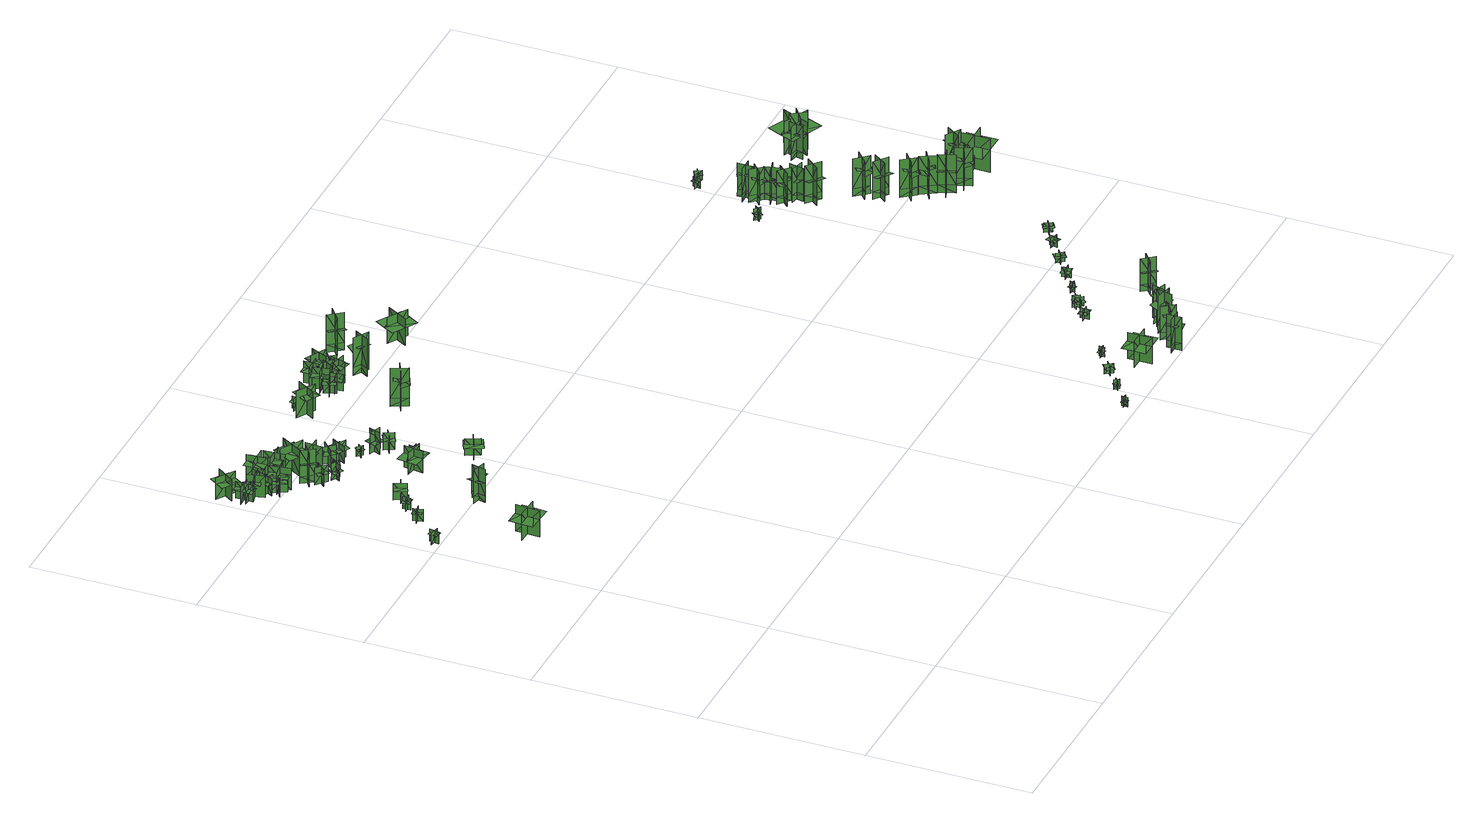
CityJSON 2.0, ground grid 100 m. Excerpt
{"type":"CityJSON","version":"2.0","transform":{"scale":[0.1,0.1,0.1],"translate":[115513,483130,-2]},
"CityObjects":{
"tree1":{"type":"SolitaryVegetationObject","geometry":[{"type":"MultiSurface","lod":"1","boundaries":[[[0,1,2]],[[0,2,3]],[[4,5,6]],[[4,6,7]],[[8,9,10]],[[8,10,11]],[[8,12,13]],[[8,13,9]]]}]},
"tree2":{"type":"SolitaryVegetationObject","geometry":[{"type":"MultiSurface","lod":"1","boundaries":[[[14,15,16]],[[14,16,17]],[[18,19,20]],[[18,20,21]],[[22,23,24]],[[22,24,25]],[[22,25,26]],[[22,26,27]]]}]},
"tree3":{"type":"SolitaryVegetationObject","geometry":[{"type":"MultiSurface","lod":"1","boundaries":[[[28,29,30]],[[28,30,31]],[[32,33,34]],[[32,34,35]],[[36,37,38]],[[36,38,39]],[[36,40,41]],[[36,41,37]]]}]},
"tree4":{"type":"SolitaryVegetationObject","geometry":[{"type":"MultiSurface","lod":"1","boundaries":[[[42,43,44]],[[42,44,45]],[[46,47,48]],[[46,48,49]],[[50,51,52]],[[50,52,53]],[[50,54,55]],[[50,55,51]]]}]},
"tree5":{"type":"SolitaryVegetationObject","geometry":[{"type":"MultiSurface","lod":"1","boundaries":[[[56,57,58]],[[56,58,59]],[[60,61,62]],[[60,62,63]],[[64,65,66]],[[64,66,67]],[[64,68,69]],[[64,69,65]]]}]},
"tree6":{"type":"SolitaryVegetationObject","geometry":[{"type":"MultiSurface","lod":"1","boundaries":[[[70,71,72]],[[70,72,73]],[[74,75,76]],[[74,76,77]],[[78,79,80]],[[78,80,81]],[[78,81,82]],[[78,82,83]]]}]},
"tree7":{"type":"SolitaryVegetationObject","geometry":[{"type":"MultiSurface","lod":"1","boundaries":[[[84,85,86]],[[84,86,87]],[[88,89,90]],[[88,90,91]],[[92,93,94]],[[92,94,95]],[[92,95,96]],[[92,96,97]]]}]},
"tree8":{"type":"SolitaryVegetationObject","geometry":[{"type":"MultiSurface","lod":"1","boundaries":[[[98,99,100]],[[98,100,101]],[[102,103,104]],[[102,104,105]],[[106,107,108]],[[106,108,109]],[[106,109,110]],[[106,110,111]]]}]},
"tree9":{"type":"SolitaryVegetationObject","geometry":[{"type":"MultiSurface","lod":"1","boundaries":[[[112,113,114]],[[112,114,115]],[[116,117,118]],[[116,118,119]],[[120,121,122]],[[120,122,123]],[[120,123,124]],[[120,124,125]]]}]},
"tree10":{"type":"SolitaryVegetationObject","geometry":[{"type":"MultiSurface","lod":"1","boundaries":[[[126,127,128]],[[126,128,129]],[[130,131,132]],[[130,132,133]],[[134,135,136]],[[134,136,137]],[[134,137,138]],[[134,138,139]]]}]},
"tree11":{"type":"SolitaryVegetationObject","geometry":[{"type":"MultiSurface","lod":"1","boundaries":[[[140,141,142]],[[140,142,143]],[[144,145,146]],[[144,146,147]],[[148,149,150]],[[148,150,151]],[[148,152,153]],[[148,153,149]]]}]},
"tree12":{"type":"SolitaryVegetationObject","geometry":[{"type":"MultiSurface","lod":"1","boundaries":[[[154,155,156]],[[154,156,157]],[[158,159,160]],[[158,160,161]],[[162,163,164]],[[162,164,165]],[[162,165,166]],[[162,166,167]]]}]},
"tree13":{"type":"SolitaryVegetationObject","geometry":[{"type":"MultiSurface","lod":"1","boundaries":[[[168,169,170]],[[168,170,171]],[[172,173,174]],[[172,174,175]],[[176,177,178]],[[176,178,179]],[[176,179,180]],[[176,180,181]]]}]},
"tree14":{"type":"SolitaryVegetationObject","geometry":[{"type":"MultiSurface","lod":"1","boundaries":[[[182,183,184]],[[182,184,185]],[[186,187,188]],[[186,188,189]],[[190,191,192]],[[190,192,193]],[[190,193,194]],[[190,194,195]]]}]},
"tree15":{"type":"SolitaryVegetationObject","geometry":[{"type":"MultiSurface","lod":"1","boundaries":[[[196,197,198]],[[196,198,199]],[[200,201,202]],[[200,202,203]],[[204,205,201]],[[204,201,200]],[[206,207,197]],[[206,197,196]],[[208,209,210]],[[208,210,211]],[[212,213,214]],[[212,214,215]]]}]},
"tree16":{"type":"SolitaryVegetationObject","geometry":[{"type":"MultiSurface","lod":"1","boundaries":[[[216,217,218]],[[216,218,219]],[[220,221,222]],[[220,222,223]],[[224,225,226]],[[224,226,227]],[[224,227,228]],[[224,228,229]]]}]},
"tree17":{"type":"SolitaryVegetationObject","geometry":[{"type":"MultiSurface","lod":"1","boundaries":[[[230,231,232]],[[230,232,233]],[[234,235,236]],[[234,236,237]],[[238,239,235]],[[238,235,234]],[[240,241,231]],[[240,231,230]],[[242,243,244]],[[242,244,245]],[[246,247,248]],[[246,248,249]]]}]},
"tree18":{"type":"SolitaryVegetationObject","geometry":[{"type":"MultiSurface","lod":"1","boundaries":[[[250,251,252]],[[250,252,253]],[[254,255,256]],[[254,256,257]],[[258,259,260]],[[258,260,261]],[[258,261,262]],[[258,262,263]]]}]},
"tree19":{"type":"SolitaryVegetationObject","geometry":[{"type":"MultiSurface","lod":"1","boundaries":[[[264,265,266]],[[264,266,267]],[[268,269,270]],[[268,270,271]],[[272,273,274]],[[272,274,275]],[[272,275,276]],[[272,276,277]]]}]},
"tree20":{"type":"SolitaryVegetationObject","geometry":[{"type":"MultiSurface","lod":"1","boundaries":[[[278,279,280]],[[278,280,281]],[[282,283,284]],[[282,284,285]],[[286,287,283]],[[286,283,282]],[[288,289,279]],[[288,279,278]],[[278,279,290]],[[278,290,291]],[[278,292,293]],[[278,293,279]]]}]},
"tree21":{"type":"SolitaryVegetationObject","geometry":[{"type":"MultiSurface","lod":"1","boundaries":[[[294,295,296]],[[294,296,297]],[[298,299,300]],[[298,300,301]],[[302,303,304]],[[302,304,305]],[[302,305,306]],[[302,306,307]]]}]},
"tree22":{"type":"SolitaryVegetationObject","geometry":[{"type":"MultiSurface","lod":"1","boundaries":[[[308,309,310]],[[308,310,311]],[[312,313,314]],[[312,314,315]],[[316,317,318]],[[316,318,319]],[[316,319,320]],[[316,320,321]]]}]},
"tree23":{"type":"SolitaryVegetationObject","geometry":[{"type":"MultiSurface","lod":"1","boundaries":[[[322,323,324]],[[322,324,325]],[[326,327,328]],[[326,328,329]],[[330,331,327]],[[330,327,326]],[[332,333,323]],[[332,323,322]],[[322,323,334]],[[322,334,335]],[[322,336,337]],[[322,337,323]]]}]},
"tree24":{"type":"SolitaryVegetationObject","geometry":[{"type":"MultiSurface","lod":"1","boundaries":[[[338,339,340]],[[338,340,341]],[[342,343,344]],[[342,344,345]],[[346,347,348]],[[346,348,349]],[[346,349,350]],[[346,350,351]]]}]},
"tree25":{"type":"SolitaryVegetationObject","geometry":[{"type":"MultiSurface","lod":"1","boundaries":[[[352,353,354]],[[352,354,355]],[[356,357,358]],[[356,358,359]],[[360,361,362]],[[360,362,363]],[[360,363,364]],[[360,364,365]]]}]},
"tree26":{"type":"SolitaryVegetationObject","geometry":[{"type":"MultiSurface","lod":"1","boundaries":[[[366,367,368]],[[366,368,369]],[[370,371,372]],[[370,372,373]],[[374,375,376]],[[374,376,377]],[[374,377,378]],[[374,378,379]]]}]},
"tree27":{"type":"SolitaryVegetationObject","geometry":[{"type":"MultiSurface","lod":"1","boundaries":[[[380,381,382]],[[380,382,383]],[[384,385,386]],[[384,386,387]],[[388,389,390]],[[388,390,391]],[[388,391,392]],[[388,392,393]]]}]},
"tree28":{"type":"SolitaryVegetationObject","geometry":[{"type":"MultiSurface","lod":"1","boundaries":[[[394,395,396]],[[394,396,397]],[[398,399,400]],[[398,400,401]],[[402,403,399]],[[402,399,398]],[[404,405,395]],[[404,395,394]],[[394,395,406]],[[394,406,407]],[[394,408,409]],[[394,409,395]]]}]},
"tree29":{"type":"SolitaryVegetationObject","geometry":[{"type":"MultiSurface","lod":"1","boundaries":[[[410,411,412]],[[410,412,413]],[[414,415,416]],[[414,416,417]],[[418,419,420]],[[418,420,421]],[[418,421,422]],[[418,422,423]]]}]},
"tree30":{"type":"SolitaryVegetationObject","geometry":[{"type":"MultiSurface","lod":"1","boundaries":[[[424,425,426]],[[424,426,427]],[[428,429,430]],[[428,430,431]],[[432,433,429]],[[432,429,428]],[[434,435,425]],[[434,425,424]],[[424,425,436]],[[424,436,437]],[[424,438,439]],[[424,439,425]]]}]},
"tree31":{"type":"SolitaryVegetationObject","geometry":[{"type":"MultiSurface","lod":"1","boundaries":[[[440,441,442]],[[440,442,443]],[[444,445,446]],[[444,446,447]],[[448,449,450]],[[448,450,451]],[[448,451,452]],[[448,452,453]]]}]},
"tree32":{"type":"SolitaryVegetationObject","geometry":[{"type":"MultiSurface","lod":"1","boundaries":[[[454,455,456]],[[454,456,457]],[[458,459,460]],[[458,460,461]],[[462,463,464]],[[462,464,465]],[[462,466,467]],[[462,467,463]]]}]},
"tree33":{"type":"SolitaryVegetationObject","geometry":[{"type":"MultiSurface","lod":"1","boundaries":[[[468,469,470]],[[468,470,471]],[[472,473,474]],[[472,474,475]],[[476,477,478]],[[476,478,479]],[[476,480,481]],[[476,481,477]]]}]},
"tree34":{"type":"SolitaryVegetationObject","geometry":[{"type":"MultiSurface","lod":"1","boundaries":[[[482,483,484]],[[482,484,485]],[[486,487,488]],[[486,488,489]],[[490,491,492]],[[490,492,493]],[[490,494,495]],[[490,495,491]]]}]},
"tree35":{"type":"SolitaryVegetationObject","geometry":[{"type":"MultiSurface","lod":"1","boundaries":[[[496,497,498]],[[496,498,499]],[[500,501,502]],[[500,502,503]],[[504,505,501]],[[504,501,500]],[[506,507,497]],[[506,497,496]],[[508,509,510]],[[508,510,511]],[[512,513,514]],[[512,514,515]]]}]},
"tree36":{"type":"SolitaryVegetationObject","geometry":[{"type":"MultiSurface","lod":"1","boundaries":[[[516,517,518]],[[516,518,519]],[[520,521,522]],[[520,522,523]],[[524,525,526]],[[524,526,527]],[[524,527,528]],[[524,528,529]]]}]},
"tree37":{"type":"SolitaryVegetationObject","geometry":[{"type":"MultiSurface","lod":"1","boundaries":[[[530,531,532]],[[530,532,533]],[[534,535,536]],[[534,536,537]],[[538,539,540]],[[538,540,541]],[[538,541,542]],[[538,542,543]]]}]},
"tree38":{"type":"SolitaryVegetationObject","geometry":[{"type":"MultiSurface","lod":"1","boundaries":[[[544,545,546]],[[544,546,547]],[[548,549,550]],[[548,550,551]],[[552,553,554]],[[552,554,555]],[[552,555,556]],[[552,556,557]]]}]},
"tree39":{"type":"SolitaryVegetationObject","geometry":[{"type":"MultiSurface","lod":"1","boundaries":[[[558,559,560]],[[558,560,561]],[[562,563,564]],[[562,564,565]],[[566,567,568]],[[566,568,569]],[[566,569,570]],[[566,570,571]]]}]},
"tree40":{"type":"SolitaryVegetationObject","geometry":[{"type":"MultiSurface","lod":"1","boundaries":[[[572,573,574]],[[572,574,575]],[[576,577,578]],[[576,578,579]],[[580,581,582]],[[580,582,583]],[[580,583,584]],[[580,584,585]]]}]},
"tree41":{"type":"SolitaryVegetationObject","geometry":[{"type":"MultiSurface","lod":"1","boundaries":[[[586,587,588]],[[586,588,589]],[[590,591,592]],[[590,592,593]],[[594,595,596]],[[594,596,597]],[[594,597,598]],[[594,598,599]]]}]},
"tree42":{"type":"SolitaryVegetationObject","geometry":[{"type":"MultiSurface","lod":"1","boundaries":[[[600,601,602]],[[600,602,603]],[[604,605,606]],[[604,606,607]],[[608,609,610]],[[608,610,611]],[[608,611,612]],[[608,612,613]]]}]},
"tree43":{"type":"SolitaryVegetationObject","geometry":[{"type":"MultiSurface","lod":"1","boundaries":[[[614,615,616]],[[614,616,617]],[[618,619,620]],[[618,620,621]],[[622,623,624]],[[622,624,625]],[[622,625,626]],[[622,626,627]]]}]},
"tree44":{"type":"SolitaryVegetationObject","geometry":[{"type":"MultiSurface","lod":"1","boundaries":[[[628,629,630]],[[628,630,631]],[[632,633,634]],[[632,634,635]],[[636,637,633]],[[636,633,632]],[[638,639,629]],[[638,629,628]],[[640,641,642]],[[640,642,643]],[[644,645,646]],[[644,646,647]]]}]},
"tree45":{"type":"SolitaryVegetationObject","geometry":[{"type":"MultiSurface","lod":"1","boundaries":[[[648,649,650]],[[648,650,651]],[[652,653,654]],[[652,654,655]],[[656,657,653]],[[656,653,652]],[[658,659,649]],[[658,649,648]],[[648,649,660]],[[648,660,661]],[[648,662,663]],[[648,663,649]]]}]},
"tree46":{"type":"SolitaryVegetationObject","geometry":[{"type":"MultiSurface","lod":"1","boundaries":[[[664,665,666]],[[664,666,667]],[[668,669,670]],[[668,670,671]],[[672,673,669]],[[672,669,668]],[[674,675,665]],[[674,665,664]],[[676,677,678]],[[676,678,679]],[[680,681,682]],[[680,682,683]]]}]},
"tree47":{"type":"SolitaryVegetationObject","geometry":[{"type":"MultiSurface","lod":"1","boundaries":[[[684,685,686]],[[684,686,687]],[[688,689,690]],[[688,690,691]],[[692,693,689]],[[692,689,688]],[[694,695,685]],[[694,685,684]],[[684,685,696]],[[684,696,697]],[[684,698,699]],[[684,699,685]]]}]},
"tree48":{"type":"SolitaryVegetationObject","geometry":[{"type":"MultiSurface","lod":"1","boundaries":[[[700,701,702]],[[700,702,703]],[[704,705,706]],[[704,706,707]],[[708,709,710]],[[708,710,711]],[[708,711,712]],[[708,712,713]]]}]},
"tree49":{"type":"SolitaryVegetationObject","geometry":[{"type":"MultiSurface","lod":"1","boundaries":[[[714,715,716]],[[714,716,717]],[[718,719,720]],[[718,720,721]],[[722,723,724]],[[722,724,725]],[[722,725,726]],[[722,726,727]]]}]},
"tree50":{"type":"SolitaryVegetationObject","geometry":[{"type":"MultiSurface","lod":"1","boundaries":[[[728,729,730]],[[728,730,731]],[[732,733,734]],[[732,734,735]],[[736,737,738]],[[736,738,739]],[[736,739,740]],[[736,740,741]]]}]},
"tree51":{"type":"SolitaryVegetationObject","geometry":[{"type":"MultiSurface","lod":"1","boundaries":[[[742,743,744]],[[742,744,745]],[[746,747,748]],[[746,748,749]],[[750,751,747]],[[750,747,746]],[[752,753,743]],[[752,743,742]],[[742,743,754]],[[742,754,755]],[[742,756,757]],[[742,757,743]]]}]},
"tree52":{"type":"SolitaryVegetationObject","geometry":[{"type":"MultiSurface","lod":"1","boundaries":[[[758,759,760]],[[758,760,761]],[[762,763,764]],[[762,764,765]],[[766,767,763]],[[766,763,762]],[[768,769,759]],[[768,759,758]],[[770,771,772]],[[770,772,773]],[[774,775,776]],[[774,776,777]]]}]},
"tree53":{"type":"SolitaryVegetationObject","geometry":[{"type":"MultiSurface","lod":"1","boundaries":[[[778,779,780]],[[778,780,781]],[[782,783,784]],[[782,784,785]],[[786,787,783]],[[786,783,782]],[[788,789,779]],[[788,779,778]],[[790,791,792]],[[790,792,793]],[[794,795,796]],[[794,796,797]]]}]},
"tree54":{"type":"SolitaryVegetationObject","geometry":[{"type":"MultiSurface","lod":"1","boundaries":[[[798,799,800]],[[798,800,801]],[[802,803,804]],[[802,804,805]],[[806,807,803]],[[806,803,802]],[[808,809,799]],[[808,799,798]],[[810,811,812]],[[810,812,813]],[[814,815,816]],[[814,816,817]]]}]},
"tree55":{"type":"SolitaryVegetationObject","geometry":[{"type":"MultiSurface","lod":"1","boundaries":[[[818,819,820]],[[818,820,821]],[[822,823,824]],[[822,824,825]],[[826,827,828]],[[826,828,829]],[[826,829,830]],[[826,830,831]]]}]},
"tree56":{"type":"SolitaryVegetationObject","geometry":[{"type":"MultiSurface","lod":"1","boundaries":[[[832,833,834]],[[832,834,835]],[[836,837,838]],[[836,838,839]],[[840,841,837]],[[840,837,836]],[[842,843,833]],[[842,833,832]],[[844,845,846]],[[844,846,847]],[[848,849,850]],[[848,850,851]]]}]},
"tree57":{"type":"SolitaryVegetationObject","geometry":[{"type":"MultiSurface","lod":"1","boundaries":[[[852,853,854]],[[852,854,855]],[[856,857,858]],[[856,858,859]],[[860,861,862]],[[860,862,863]],[[860,863,864]],[[860,864,865]]]}]},
"tree58":{"type":"SolitaryVegetationObject","geometry":[{"type":"MultiSurface","lod":"1","boundaries":[[[866,867,868]],[[866,868,869]],[[870,871,872]],[[870,872,873]],[[874,875,871]],[[874,871,870]],[[876,877,867]],[[876,867,866]],[[866,867,878]],[[866,878,879]],[[866,880,881]],[[866,881,867]]]}]},
"tree59":{"type":"SolitaryVegetationObject","geometry":[{"type":"MultiSurface","lod":"1","boundaries":[[[882,883,884]],[[882,884,885]],[[886,887,888]],[[886,888,889]],[[890,891,887]],[[890,887,886]],[[892,893,883]],[[892,883,882]],[[882,883,894]],[[882,894,895]],[[882,896,897]],[[882,897,883]]]}]},
"tree60":{"type":"SolitaryVegetationObject","geometry":[{"type":"MultiSurface","lod":"1","boundaries":[[[898,899,900]],[[898,900,901]],[[902,903,904]],[[902,904,905]],[[906,907,903]],[[906,903,902]],[[908,909,899]],[[908,899,898]],[[910,911,912]],[[910,912,913]],[[914,915,916]],[[914,916,917]]]}]},
"tree61":{"type":"SolitaryVegetationObject","geometry":[{"type":"MultiSurface","lod":"1","boundaries":[[[918,919,920]],[[918,920,921]],[[922,923,924]],[[922,924,925]],[[926,927,928]],[[926,928,929]],[[926,929,930]],[[926,930,931]]]}]},
"tree62":{"type":"SolitaryVegetationObject","geometry":[{"type":"MultiSurface","lod":"1","boundaries":[[[932,933,934]],[[932,934,935]],[[936,937,938]],[[936,938,939]],[[940,941,942]],[[940,942,943]],[[940,943,944]],[[940,944,945]]]}]},
"tree63":{"type":"SolitaryVegetationObject","geometry":[{"type":"MultiSurface","lod":"1","boundaries":[[[946,947,948]],[[946,948,949]],[[950,951,952]],[[950,952,953]],[[954,955,956]],[[954,956,957]],[[954,957,958]],[[954,958,959]]]}]},
"tree64":{"type":"SolitaryVegetationObject","geometry":[{"type":"MultiSurface","lod":"1","boundaries":[[[960,961,962]],[[960,962,963]],[[964,965,966]],[[964,966,967]],[[968,969,965]],[[968,965,964]],[[970,971,961]],[[970,961,960]],[[960,961,972]],[[960,972,973]],[[960,974,975]],[[960,975,961]]]}]},
"tree65":{"type":"SolitaryVegetationObject","geometry":[{"type":"MultiSurface","lod":"1","boundaries":[[[976,977,978]],[[976,978,979]],[[980,981,982]],[[980,982,983]],[[984,985,986]],[[984,986,987]],[[984,987,988]],[[984,988,989]]]}]},
"tree66":{"type":"SolitaryVegetationObject","geometry":[{"type":"MultiSurface","lod":"1","boundaries":[[[990,991,992]],[[990,992,993]],[[994,995,996]],[[994,996,997]],[[998,999,995]],[[998,995,994]],[[1000,1001,991]],[[1000,991,990]],[[1002,1003,1004]],[[1002,1004,1005]],[[1006,1007,1008]],[[1006,1008,1009]]]}]},
"tree67":{"type":"SolitaryVegetationObject","geometry":[{"type":"MultiSurface","lod":"1","boundaries":[[[1010,1011,1012]],[[1010,1012,1013]],[[1014,1015,1016]],[[1014,1016,1017]],[[1018,1019,1015]],[[1018,1015,1014]],[[1020,1021,1011]],[[1020,1011,1010]],[[1022,1023,1024]],[[1022,1024,1025]],[[1026,1027,1028]],[[1026,1028,1029]]]}]},
"tree68":{"type":"SolitaryVegetationObject","geometry":[{"type":"MultiSurface","lod":"1","boundaries":[[[1030,1031,1032]],[[1030,1032,1033]],[[1034,1035,1036]],[[1034,1036,1037]],[[1038,1039,1035]],[[1038,1035,1034]],[[1040,1041,1031]],[[1040,1031,1030]],[[1042,1043,1044]],[[1042,1044,1045]],[[1046,1047,1048]],[[1046,1048,1049]]]}]},
"tree69":{"type":"SolitaryVegetationObject","geometry":[{"type":"MultiSurface","lod":"1","boundaries":[[[1050,1051,1052]],[[1050,1052,1053]],[[1054,1055,1056]],[[1054,1056,1057]],[[1058,1059,1055]],[[1058,1055,1054]],[[1060,1061,1051]],[[1060,1051,1050]],[[1062,1063,1064]],[[1062,1064,1065]],[[1066,1067,1068]],[[1066,1068,1069]]]}]},
"tree70":{"type":"SolitaryVegetationObject","geometry":[{"type":"MultiSurface","lod":"1","boundaries":[[[1070,1071,1072]],[[1070,1072,1073]],[[1074,1075,1076]],[[1074,1076,1077]],[[1078,1079,1075]],[[1078,1075,1074]],[[1080,1081,1071]],[[1080,1071,1070]],[[1082,1083,1084]],[[1082,1084,1085]],[[1086,1087,1088]],[[1086,1088,1089]]]}]},
"tree71":{"type":"SolitaryVegetationObject","geometry":[{"type":"MultiSurface","lod":"1","boundaries":[[[1090,1091,1092]],[[1090,1092,1093]],[[1094,1095,1096]],[[1094,1096,1097]],[[1098,1099,1095]],[[1098,1095,1094]],[[1100,1101,1091]],[[1100,1091,1090]],[[1102,1103,1104]],[[1102,1104,1105]],[[1106,1107,1108]],[[1106,1108,1109]]]}]},
"tree72":{"type":"SolitaryVegetationObject","geometry":[{"type":"MultiSurface","lod":"1","boundaries":[[[1110,1111,1112]],[[1110,1112,1113]],[[1114,1115,1116]],[[1114,1116,1117]],[[1118,1119,1120]],[[1118,1120,1121]],[[1118,1121,1122]],[[1118,1122,1123]]]}]},
"tree73":{"type":"SolitaryVegetationObject","geometry":[{"type":"MultiSurface","lod":"1","boundaries":[[[1124,1125,1126]],[[1124,1126,1127]],[[1128,1129,1130]],[[1128,1130,1131]],[[1132,1133,1129]],[[1132,1129,1128]],[[1134,1135,1125]],[[1134,1125,1124]],[[1136,1137,1138]],[[1136,1138,1139]],[[1140,1141,1142]],[[1140,1142,1143]]]}]},
"tree74":{"type":"SolitaryVegetationObject","geometry":[{"type":"MultiSurface","lod":"1","boundaries":[[[1144,1145,1146]],[[1144,1146,1147]],[[1148,1149,1150]],[[1148,1150,1151]],[[1152,1153,1149]],[[1152,1149,1148]],[[1154,1155,1145]],[[1154,1145,1144]],[[1156,1157,1158]],[[1156,1158,1159]],[[1160,1161,1162]],[[1160,1162,1163]]]}]},
"tree75":{"type":"SolitaryVegetationObject","geometry":[{"type":"MultiSurface","lod":"1","boundaries":[[[1164,1165,1166]],[[1164,1166,1167]],[[1168,1169,1170]],[[1168,1170,1171]],[[1172,1173,1174]],[[1172,1174,1175]],[[1172,1175,1176]],[[1172,1176,1177]]]}]},
"tree76":{"type":"SolitaryVegetationObject","geometry":[{"type":"MultiSurface","lod":"1","boundaries":[[[1178,1179,1180]],[[1178,1180,1181]],[[1182,1183,1184]],[[1182,1184,1185]],[[1186,1187,1183]],[[1186,1183,1182]],[[1188,1189,1179]],[[1188,1179,1178]],[[1190,1191,1192]],[[1190,1192,1193]],[[1194,1195,1196]],[[1194,1196,1197]]]}]},
"tree77":{"type":"SolitaryVegetationObject","geometry":[{"type":"MultiSurface","lod":"1","boundaries":[[[1198,1199,1200]],[[1198,1200,1201]],[[1202,1203,1204]],[[1202,1204,1205]],[[1206,1207,1203]],[[1206,1203,1202]],[[1208,1209,1199]],[[1208,1199,1198]],[[1210,1211,1212]],[[1210,1212,1213]],[[1214,1215,1216]],[[1214,1216,1217]]]}]},
"tree78":{"type":"SolitaryVegetationObject","geometry":[{"type":"MultiSurface","lod":"1","boundaries":[[[1218,1219,1220]],[[1218,1220,1221]],[[1222,1223,1224]],[[1222,1224,1225]],[[1226,1227,1223]],[[1226,1223,1222]],[[1228,1229,1219]],[[1228,1219,1218]],[[1230,1231,1232]],[[1230,1232,1233]],[[1234,1235,1236]],[[1234,1236,1237]]]}]},
"tree79":{"type":"SolitaryVegetationObject","geometry":[{"type":"MultiSurface","lod":"1","boundaries":[[[1238,1239,1240]],[[1238,1240,1241]],[[1242,1243,1244]],[[1242,1244,1245]],[[1246,1247,1243]],[[1246,1243,1242]],[[1248,1249,1239]],[[1248,1239,1238]],[[1250,1251,1252]],[[1250,1252,1253]],[[1254,1255,1256]],[[1254,1256,1257]]]}]},
"tree80":{"type":"SolitaryVegetationObject","geometry":[{"type":"MultiSurface","lod":"1","boundaries":[[[1258,1259,1260]],[[1258,1260,1261]],[[1262,1263,1264]],[[1262,1264,1265]],[[1266,1267,1263]],[[1266,1263,1262]],[[1268,1269,1259]],[[1268,1259,1258]],[[1270,1271,1272]],[[1270,1272,1273]],[[1274,1275,1276]],[[1274,1276,1277]]]}]},
"tree81":{"type":"SolitaryVegetationObject","geometry":[{"type":"MultiSurface","lod":"1","boundaries":[[[1278,1279,1280]],[[1278,1280,1281]],[[1282,1283,1284]],[[1282,1284,1285]],[[1286,1287,1288]],[[1286,1288,1289]],[[1286,1289,1290]],[[1286,1290,1291]]]}]},
"tree82":{"type":"SolitaryVegetationObject","geometry":[{"type":"MultiSurface","lod":"1","boundaries":[[[1292,1293,1294]],[[1292,1294,1295]],[[1296,1297,1298]],[[1296,1298,1299]],[[1300,1301,1297]],[[1300,1297,1296]],[[1302,1303,1293]],[[1302,1293,1292]],[[1304,1305,1306]],[[1304,1306,1307]],[[1308,1309,1310]],[[1308,1310,1311]]]}]},
"tree83":{"type":"SolitaryVegetationObject","geometry":[{"type":"MultiSurface","lod":"1","boundaries":[[[1312,1313,1314]],[[1312,1314,1315]],[[1316,1317,1318]],[[1316,1318,1319]],[[1320,1321,1317]],[[1320,1317,1316]],[[1322,1323,1313]],[[1322,1313,1312]],[[1324,1325,1326]],[[1324,1326,1327]],[[1328,1329,1330]],[[1328,1330,1331]]]}]},
"tree84":{"type":"SolitaryVegetationObject","geometry":[{"type":"MultiSurface","lod":"1","boundaries":[[[1332,1333,1334]],[[1332,1334,1335]],[[1336,1337,1338]],[[1336,1338,1339]],[[1340,1341,1342]],[[1340,1342,1343]],[[1340,1343,1344]],[[1340,1344,1345]]]}]}
},
"vertices":[
[91,3063,19],[81,3005,19],[81,3005,97],[91,3063,97],[53,3036,19],[111,3026,19],[111,3026,97],[53,3036,97],[90,3058,77],[81,3005,77],[104,3001,77],[113,3054,77],[67,3062,77],[58,3009,77],
[363,2663,23],[363,2663,194],[357,2516,194],[357,2516,23],[429,2589,23],[429,2589,194],[287,2594,194],[287,2594,23],[451,2588,138],[454,2661,138],[277,2668,138],[274,2595,138],[271,2521,138],[448,2514,138],
[264,3174,17],[250,3232,17],[250,3232,95],[264,3174,95],[288,3214,17],[231,3201,17],[231,3201,95],[288,3214,95],[263,3179,75],[250,3232,75],[227,3226,75],[240,3174,75],[285,3185,75],[273,3237,75],
[82,4179,19],[80,4113,19],[80,4113,129],[82,4179,129],[45,4145,19],[111,4142,19],[111,4142,129],[45,4145,129],[45,4145,93],[111,4142,93],[113,4178,93],[46,4181,93],[43,4108,93],[110,4106,93],
[366,3303,19],[318,3300,19],[318,3300,97],[366,3303,97],[339,3327,19],[341,3280,19],[341,3280,97],[339,3327,97],[339,3327,72],[341,3280,72],[367,3281,72],[364,3328,72],[313,3326,72],[315,3278,72],
[32,4168,18],[133,4171,18],[133,4171,127],[32,4168,127],[85,4120,18],[82,4220,18],[82,4220,127],[85,4120,127],[85,4124,97],[129,4125,97],[126,4217,97],[82,4216,97],[38,4215,97],[41,4123,97],
[122,4336,15],[49,4230,15],[49,4230,155],[122,4336,155],[32,4318,15],[138,4245,15],[138,4245,155],[32,4318,155],[36,4315,116],[4,4269,116],[102,4202,116],[134,4248,116],[166,4295,116],[68,4362,116],
[183,4139,20],[81,4114,20],[81,4114,159],[183,4139,159],[125,4173,20],[125,4173,159],[150,4072,159],[150,4072,20],[125,4173,115],[83,4163,115],[103,4082,115],[145,4092,115],[187,4102,115],[168,4184,115],
[130,4195,20],[147,4233,20],[147,4233,82],[130,4195,82],[158,4206,20],[121,4223,20],[121,4223,82],[158,4206,82],[158,4206,65],[166,4224,65],[129,4241,65],[121,4223,65],[113,4205,65],[150,4188,65],
[189,4136,19],[176,4103,19],[176,4103,81],[189,4136,81],[167,4127,19],[167,4127,81],[201,4113,81],[201,4113,19],[169,4126,61],[163,4112,61],[190,4101,61],[195,4115,61],[201,4129,61],[174,4140,61],
[181,4044,17],[211,4103,17],[211,4103,127],[181,4044,127],[229,4060,17],[170,4090,17],[170,4090,127],[229,4060,127],[229,4060,91],[170,4090,91],[154,4057,91],[213,4028,91],[245,4093,91],[186,4122,91],
[385,3359,19],[456,3390,19],[456,3390,126],[385,3359,126],[433,3340,19],[402,3411,19],[402,3411,126],[433,3340,126],[433,3340,96],[469,3355,96],[438,3426,96],[402,3411,96],[367,3395,96],[398,3324,96],
[277,4052,15],[190,4002,15],[190,4002,124],[277,4052,124],[208,4070,15],[258,3983,15],[258,3983,124],[208,4070,124],[210,4067,93],[172,4045,93],[218,3965,93],[256,3987,93],[294,4009,93],[248,4088,93],
[235,4186,17],[209,4090,17],[209,4090,126],[235,4186,126],[173,4150,17],[270,4124,17],[270,4124,126],[173,4150,126],[177,4149,95],[166,4106,95],[255,4083,95],[266,4125,95],[278,4168,95],[189,4191,95],
[570,2931,65],[591,3020,65],[592,3019,235],[571,2931,235],[628,2967,65],[540,2988,65],[540,2987,235],[628,2966,235],[628,2966,20],[540,2987,20],[571,2931,20],[592,3019,20],[571,2931,148],[592,3019,148],[547,3030,164],[526,2942,164],[589,3007,175],[574,2941,175],[607,2933,184],[622,2999,184],
[210,4027,13],[338,4046,13],[338,4046,153],[210,4027,153],[285,3973,13],[266,4101,13],[266,4101,153],[285,3973,153],[284,3979,114],[340,3987,114],[322,4104,114],[267,4096,114],[211,4087,114],[228,3970,114],
[408,3877,62],[357,3951,62],[358,3952,232],[410,3878,232],[421,3944,62],[347,3893,62],[347,3892,232],[422,3943,232],[422,3943,17],[347,3892,17],[410,3878,17],[358,3952,17],[409,3877,145],[358,3952,145],[320,3926,161],[371,3851,161],[365,3942,172],[404,3886,172],[432,3906,181],[393,3961,181],
[378,3870,18],[439,3815,18],[439,3815,127],[378,3870,127],[381,3818,18],[381,3818,127],[436,3878,127],[436,3878,18],[381,3818,93],[406,3795,93],[450,3843,93],[425,3866,93],[400,3888,93],[356,3840,93],
[391,4197,15],[262,4191,15],[262,4191,155],[391,4197,155],[322,4258,15],[328,4130,15],[328,4130,155],[322,4258,155],[323,4253,116],[266,4251,116],[271,4132,116],[328,4135,116],[384,4137,116],[379,4255,116],
[463,3762,72],[493,3813,72],[466,3829,72],[436,3777,72],[451,3801,72],[503,3771,72],[504,3774,127],[453,3804,127],[453,3804,18],[504,3774,18],[465,3760,18],[495,3812,18],[493,3813,127],[463,3762,127],[489,3747,72],[519,3798,72],
[332,4117,17],[460,4124,17],[460,4124,156],[332,4117,156],[401,4056,17],[394,4185,17],[394,4185,156],[401,4056,156],[400,4062,118],[457,4065,118],[450,4183,118],[394,4180,118],[338,4177,118],[344,4059,118],
[398,4086,16],[534,4007,16],[534,4007,187],[398,4086,187],[428,3978,16],[507,4114,16],[507,4114,187],[428,3978,187],[432,3983,140],[491,3949,140],[563,4074,140],[504,4109,140],[444,4143,140],[372,4017,140],
[476,4014,73],[531,3992,73],[542,4021,73],[487,4042,73],[513,4031,73],[492,3976,73],[495,3974,127],[517,4030,127],[517,4030,18],[495,3974,18],[475,4011,18],[531,3990,18],[531,3992,127],[476,4014,127],[465,3985,73],[521,3964,73],
[601,3955,18],[496,3958,18],[496,3958,158],[601,3955,158],[554,4003,18],[554,4003,158],[551,3899,158],[551,3899,18],[554,4003,114],[511,4005,114],[508,3921,114],[552,3920,114],[595,3918,114],[598,4002,114],
[721,3369,18],[721,3369,157],[739,3488,157],[739,3488,18],[674,3435,18],[674,3435,157],[789,3418,157],[789,3418,18],[656,3438,112],[647,3378,112],[790,3357,112],[799,3417,112],[808,3476,112],[665,3497,112],
[646,3854,16],[579,3929,16],[579,3929,125],[646,3854,125],[649,3925,16],[575,3859,16],[575,3859,125],[649,3925,125],[646,3923,94],[617,3955,94],[549,3894,94],[578,3861,94],[607,3829,94],[676,3890,94],
[626,3877,15],[713,3827,15],[713,3827,124],[626,3877,124],[645,3808,15],[696,3895,15],[696,3895,124],[645,3808,124],[647,3812,94],[685,3790,94],[732,3869,94],[694,3891,94],[656,3914,94],[610,3834,94],
[788,3423,73],[799,3482,73],[769,3487,73],[758,3429,73],[764,3457,73],[823,3446,73],[823,3450,128],[765,3460,128],[765,3460,19],[823,3450,19],[791,3423,19],[801,3481,19],[799,3482,128],[788,3423,128],[818,3418,73],[829,3476,73],
[735,3772,17],[764,3743,17],[764,3743,79],[735,3772,79],[735,3742,17],[764,3771,17],[764,3771,79],[735,3742,79],[735,3742,63],[749,3728,63],[778,3757,63],[764,3771,63],[750,3785,63],[721,3756,63],
[858,3684,87],[787,3711,87],[773,3674,88],[844,3647,88],[811,3661,87],[838,3733,87],[834,3734,157],[806,3663,157],[806,3663,17],[834,3734,17],[860,3687,17],[788,3714,17],[787,3711,157],[858,3684,157],[872,3720,88],[801,3747,88],
[1032,3199,22],[1032,3199,130],[947,3159,130],[947,3159,22],[1009,3140,22],[1009,3140,130],[971,3222,130],[971,3222,22],[1015,3128,95],[1058,3148,95],[1009,3249,95],[967,3229,95],[925,3209,95],[973,3108,95],
[840,3620,15],[899,3652,15],[899,3652,126],[840,3620,126],[889,3606,15],[857,3664,15],[857,3664,126],[889,3606,126],[889,3606,90],[857,3664,90],[825,3647,90],[857,3589,90],[921,3623,90],[889,3682,90],
[1075,4257,17],[1006,4147,17],[1006,4147,190],[1075,4257,190],[975,4233,17],[1085,4165,17],[1085,4165,190],[975,4233,190],[1069,4248,145],[1006,4147,145],[1050,4120,145],[1113,4221,145],[1025,4275,145],[963,4174,145],
[1053,4290,21],[1047,4243,21],[1047,4243,100],[1053,4290,100],[1024,4268,21],[1071,4262,21],[1071,4262,100],[1024,4268,100],[1024,4268,74],[1071,4262,74],[1074,4288,74],[1027,4293,74],[1021,4242,74],[1068,4236,74],
[1351,3771,74],[1258,3725,74],[1257,3727,268],[1350,3772,268],[1277,3797,74],[1322,3703,74],[1323,3704,268],[1278,3797,268],[1278,3797,22],[1323,3704,22],[1350,3772,22],[1257,3727,22],[1350,3771,169],[1257,3726,169],[1280,3679,187],[1373,3724,187],[1270,3733,199],[1340,3767,199],[1322,3802,210],[1253,3768,210],
[1264,4194,18],[1291,4122,18],[1291,4122,125],[1264,4194,125],[1243,4147,18],[1315,4174,18],[1315,4174,125],[1243,4147,125],[1243,4147,95],[1256,4111,95],[1329,4138,95],[1315,4174,95],[1302,4211,95],[1229,4183,95],
[1356,4143,20],[1280,4131,20],[1280,4131,128],[1356,4143,128],[1315,4174,20],[1327,4098,20],[1327,4098,128],[1315,4174,128],[1315,4174,97],[1276,4168,97],[1288,4092,97],[1327,4098,97],[1365,4104,97],[1353,4180,97],
[1255,4210,17],[1353,4228,17],[1353,4228,156],[1255,4210,156],[1310,4172,17],[1291,4270,17],[1291,4270,156],[1310,4172,156],[1310,4172,117],[1359,4182,117],[1340,4279,117],[1291,4270,117],[1242,4261,117],[1261,4163,117],
[1331,4236,18],[1326,4335,18],[1326,4335,156],[1331,4236,156],[1376,4285,18],[1276,4280,18],[1276,4280,156],[1376,4285,156],[1376,4285,117],[1373,4335,117],[1274,4330,117],[1276,4280,117],[1279,4230,117],[1378,4235,117],
[1387,4255,20],[1334,4171,20],[1334,4171,159],[1387,4255,159],[1322,4241,20],[1407,4188,20],[1407,4188,159],[1322,4241,159],[1322,4241,120],[1296,4199,120],[1380,4146,120],[1407,4188,120],[1433,4230,120],[1349,4283,120],
[1455,4154,23],[1365,4174,23],[1365,4174,162],[1455,4154,162],[1419,4210,23],[1399,4121,23],[1399,4121,162],[1419,4210,162],[1419,4210,125],[1376,4220,125],[1355,4130,125],[1399,4121,125],[1442,4111,125],[1462,4201,125],
[1341,4300,19],[1443,4251,19],[1443,4251,189],[1341,4300,189],[1369,4223,19],[1418,4324,19],[1418,4324,189],[1369,4223,189],[1369,4223,144],[1417,4199,144],[1466,4301,144],[1418,4324,144],[1369,4348,144],[1320,4246,144],
[1384,4197,21],[1456,4255,21],[1456,4255,160],[1384,4197,160],[1451,4190,21],[1394,4262,21],[1394,4262,160],[1451,4190,160],[1451,4190,124],[1486,4218,124],[1428,4290,124],[1394,4262,124],[1359,4234,124],[1417,4162,124],
[1493,4109,73],[1581,4055,73],[1580,4053,268],[1492,4108,268],[1510,4033,74],[1565,4121,74],[1564,4121,268],[1510,4033,268],[1510,4033,22],[1564,4121,22],[1492,4108,22],[1580,4053,22],[1492,4108,168],[1580,4054,168],[1608,4098,187],[1520,4153,187],[1568,4061,199],[1502,4102,199],[1481,4068,210],[1548,4028,210],
[2859,52,45],[2860,86,45],[2842,86,45],[2841,52,45],[2843,69,45],[2876,68,45],[2877,70,76],[2843,71,76],[2843,71,14],[2877,70,14],[2860,52,14],[2861,86,14],[2860,86,76],[2859,52,76],[2876,51,45],[2877,85,45],
[1710,4253,74],[1647,4335,74],[1649,4336,269],[1712,4254,269],[1721,4330,74],[1639,4267,74],[1639,4267,269],[1721,4330,269],[1721,4330,23],[1639,4267,23],[1712,4254,23],[1649,4336,23],[1711,4254,169],[1648,4336,169],[1606,4304,188],[1669,4221,188],[1657,4325,200],[1704,4263,200],[1736,4287,210],[1688,4349,210],
[2991,167,45],[3018,188,45],[3006,202,45],[2980,180,45],[2993,190,45],[3015,164,45],[3016,165,76],[2995,192,76],[2995,192,14],[3016,165,14],[2992,166,14],[3019,187,14],[3018,188,76],[2991,167,76],[3002,154,45],[3029,175,45],
[1890,3966,21],[1890,3966,192],[1964,4093,192],[1964,4093,21],[1866,4063,21],[1866,4063,192],[1989,3991,192],[1989,3991,21],[1847,4073,136],[1810,4010,136],[1963,3921,136],[2000,3985,136],[2037,4049,136],[1884,4137,136],
[3121,300,15],[3121,300,77],[3152,257,77],[3152,257,15],[3156,294,15],[3156,294,77],[3115,263,77],[3115,263,15],[3163,299,56],[3147,320,56],[3095,282,56],[3111,260,56],[3127,239,56],[3179,277,56],
[3309,240,21],[3309,240,191],[3309,94,191],[3309,94,21],[3378,169,21],[3378,169,191],[3236,169,191],[3236,169,21],[3400,169,136],[3400,242,136],[3223,243,136],[3223,169,136],[3223,95,136],[3400,95,136],
[3262,385,47],[3296,381,47],[3298,399,47],[3264,402,47],[3280,400,47],[3277,366,47],[3279,366,78],[3282,400,78],[3282,400,16],[3279,366,16],[3262,383,16],[3296,380,16],[3296,381,78],[3262,385,78],[3260,367,47],[3294,364,47],
[3518,95,55],[3519,4,55],[3517,4,225],[3517,95,225],[3470,46,55],[3560,47,55],[3560,48,225],[3470,47,225],[3470,47,10],[3560,48,10],[3517,95,10],[3517,4,10],[3517,95,138],[3518,4,138],[3564,5,154],[3563,95,154],[3518,17,165],[3517,85,165],[3482,84,174],[3483,16,174],
[3638,147,54],[3567,90,54],[3566,91,225],[3637,148,225],[3570,155,55],[3627,84,55],[3627,84,225],[3571,155,225],[3571,155,9],[3627,84,9],[3637,148,9],[3566,91,9],[3638,147,137],[3567,91,137],[3595,55,154],[3666,111,154],[3576,99,164],[3629,141,164],[3608,168,174],[3555,126,174],
[3628,193,60],[3729,169,60],[3728,168,255],[3627,192,255],[3669,126,60],[3692,227,60],[3692,227,255],[3668,127,255],[3668,127,8],[3692,227,8],[3627,192,8],[3728,168,8],[3628,192,155],[3728,168,155],[3740,220,174],[3640,244,174],[3714,172,186],[3639,189,186],[3630,151,196],[3706,133,196],
[3602,648,17],[3602,648,79],[3603,594,79],[3603,594,17],[3627,622,17],[3627,622,79],[3576,621,79],[3576,621,17],[3635,622,58],[3635,649,58],[3571,648,58],[3571,621,58],[3571,594,58],[3636,595,58],
[3799,222,52],[3713,252,52],[3714,253,222],[3799,223,222],[3769,284,52],[3740,198,52],[3740,198,222],[3770,284,222],[3770,284,7],[3740,198,7],[3799,223,7],[3714,253,7],[3799,223,135],[3713,252,135],[3698,209,152],[3784,179,152],[3725,248,162],[3790,227,162],[3801,259,171],[3736,281,171],
[3716,675,17],[3716,675,79],[3679,713,79],[3679,713,17],[3680,676,17],[3680,676,79],[3717,712,79],[3717,712,17],[3675,670,59],[3693,651,59],[3739,696,59],[3720,715,59],[3702,734,59],[3656,689,59],
[3709,693,51],[3686,729,51],[3668,718,51],[3690,682,51],[3680,699,51],[3716,722,51],[3715,724,90],[3679,702,90],[3679,702,12],[3715,724,12],[3710,694,12],[3688,730,12],[3686,729,90],[3709,693,90],[3727,704,51],[3705,741,51],
[3815,797,47],[3847,785,47],[3853,802,47],[3821,813,47],[3836,807,47],[3825,775,47],[3827,775,78],[3838,807,78],[3838,807,16],[3827,775,16],[3815,796,16],[3847,784,16],[3847,785,78],[3815,797,78],[3809,781,47],[3841,769,47],
[4032,373,61],[3975,444,61],[3976,445,231],[4033,374,231],[4040,441,61],[3969,384,61],[3969,384,231],[4040,440,231],[4040,440,16],[3969,384,16],[4033,374,16],[3976,445,16],[4032,373,144],[3976,444,144],[3940,415,161],[3996,345,161],[3984,435,171],[4027,382,171],[4053,403,180],[4011,456,180],
[3959,852,16],[3959,852,78],[3955,905,78],[3955,905,16],[3932,876,16],[3932,876,78],[3984,880,78],[3984,880,16],[3924,876,58],[3926,849,58],[3990,854,58],[3988,880,58],[3986,907,58],[3922,902,58],
[4063,956,16],[4063,956,78],[4106,988,78],[4106,988,16],[4069,991,16],[4069,991,78],[4100,950,78],[4100,950,16],[4064,998,58],[4043,982,58],[4081,930,58],[4103,946,58],[4124,962,58],[4086,1014,58],
[4198,1075,17],[4198,1075,79],[4249,1061,79],[4249,1061,17],[4229,1092,17],[4229,1092,79],[4216,1042,79],[4216,1042,17],[4231,1100,59],[4206,1107,59],[4189,1045,59],[4215,1038,59],[4241,1031,59],[4257,1093,59],
[3828,2663,53],[3855,2695,53],[3838,2709,53],[3811,2677,53],[3825,2692,53],[3857,2665,53],[3859,2667,92],[3826,2694,92],[3826,2694,14],[3859,2667,14],[3829,2662,14],[3856,2694,14],[3855,2695,92],[3828,2663,92],[3844,2649,53],[3871,2681,53],
[4362,1161,18],[4362,1161,80],[4316,1134,80],[4316,1134,18],[4352,1127,18],[4352,1127,80],[4326,1171,80],[4326,1171,18],[4357,1120,60],[4379,1134,60],[4346,1188,60],[4323,1174,60],[4300,1161,60],[4334,1106,60],
[4034,2582,56],[4095,2650,56],[4096,2649,227],[4035,2581,227],[4103,2586,57],[4035,2646,57],[4035,2646,227],[4102,2585,227],[4102,2585,11],[4035,2646,11],[4035,2581,11],[4096,2649,11],[4035,2582,140],[4096,2649,140],[4061,2680,156],[4001,2613,156],[4087,2640,166],[4042,2589,166],[4068,2566,176],[4113,2617,176],
[4056,2787,58],[3988,2727,58],[3987,2728,229],[4055,2788,229],[3987,2791,59],[4048,2724,59],[4048,2724,229],[3988,2792,229],[3988,2792,14],[4048,2724,14],[4055,2788,14],[3987,2728,14],[4055,2788,142],[3987,2727,142],[4018,2693,158],[4086,2753,158],[3997,2736,168],[4047,2781,168],[4024,2807,178],[3974,2761,178],
[4072,2641,57],[4049,2728,57],[4051,2729,228],[4074,2641,228],[4107,2700,58],[4020,2677,58],[4020,2676,228],[4107,2699,228],[4107,2699,12],[4020,2676,12],[4074,2641,12],[4051,2729,12],[4073,2641,141],[4050,2729,141],[4006,2717,157],[4029,2629,157],[4054,2717,167],[4071,2651,167],[4104,2660,177],[4087,2725,177],
[4181,2437,61],[4102,2504,61],[4103,2506,256],[4182,2438,256],[4175,2515,61],[4108,2436,61],[4109,2436,256],[4176,2515,256],[4176,2515,10],[4109,2436,10],[4182,2438,10],[4103,2506,10],[4182,2438,156],[4103,2505,156],[4069,2465,175],[4147,2398,175],[4114,2496,187],[4173,2446,187],[4199,2476,197],[4139,2526,197],
[4030,2877,57],[4032,2786,57],[4031,2786,227],[4029,2877,227],[3983,2828,57],[4073,2830,57],[4073,2831,227],[3983,2829,227],[3983,2829,12],[4073,2831,12],[4029,2877,12],[4031,2786,12],[4029,2877,140],[4031,2786,140],[4078,2788,156],[4075,2878,156],[4031,2799,167],[4029,2867,167],[3995,2866,176],[3997,2798,176],
[4178,2554,54],[4090,2574,54],[4090,2575,224],[4178,2555,224],[4142,2612,54],[4122,2524,54],[4123,2523,224],[4142,2612,224],[4142,2612,9],[4123,2523,9],[4178,2555,9],[4090,2575,9],[4178,2555,137],[4090,2575,137],[4080,2530,154],[4168,2510,154],[4102,2572,164],[4168,2558,164],[4176,2591,173],[4109,2606,173],
[4002,3089,25],[4011,3133,25],[4011,3133,87],[4002,3089,87],[4027,3105,25],[3983,3114,25],[3983,3114,87],[4027,3105,87],[4027,3105,69],[4031,3127,69],[3988,3136,69],[3983,3114,69],[3979,3093,69],[4022,3084,69],
[4371,2115,60],[4288,2177,60],[4289,2178,254],[4372,2116,254],[4360,2192,60],[4298,2109,60],[4299,2109,254],[4361,2192,254],[4361,2192,8],[4299,2109,8],[4372,2116,8],[4289,2178,8],[4372,2115,155],[4289,2177,155],[4257,2135,173],[4340,2073,173],[4300,2169,185],[4362,2123,185],[4386,2154,196],[4323,2201,196],
[4351,2285,60],[4274,2215,60],[4273,2217,255],[4350,2287,255],[4272,2289,60],[4342,2213,60],[4343,2213,255],[4273,2290,255],[4273,2290,9],[4343,2213,9],[4350,2287,9],[4273,2217,9],[4350,2286,155],[4274,2216,155],[4309,2177,174],[4386,2247,174],[4284,2226,186],[4341,2279,186],[4314,2308,196],[4257,2255,196],
[4088,3141,28],[4049,3120,28],[4049,3120,90],[4088,3141,90],[4060,3149,28],[4081,3110,28],[4081,3110,90],[4060,3149,90],[4060,3149,72],[4041,3139,72],[4062,3100,72],[4081,3110,72],[4101,3121,72],[4080,3160,72],
[4447,2039,57],[4365,1975,57],[4364,1977,252],[4446,2040,252],[4369,2049,58],[4433,1967,58],[4433,1968,252],[4370,2049,252],[4370,2049,6],[4433,1968,6],[4446,2040,6],[4364,1977,6],[4446,2039,152],[4364,1976,152],[4397,1934,171],[4479,1998,171],[4376,1985,183],[4437,2033,183],[4413,2064,194],[4351,2016,194],
[4418,1896,58],[4507,1950,58],[4508,1948,252],[4419,1894,252],[4494,1877,58],[4440,1965,58],[4440,1965,252],[4493,1876,252],[4493,1876,6],[4440,1965,6],[4419,1894,6],[4508,1948,6],[4419,1895,153],[4507,1949,153],[4480,1994,172],[4391,1940,172],[4495,1941,183],[4429,1900,183],[4450,1867,194],[4516,1908,194],
[4528,1778,61],[4494,1876,61],[4495,1877,255],[4530,1779,255],[4562,1849,61],[4465,1814,61],[4465,1813,255],[4562,1848,255],[4562,1848,9],[4465,1813,9],[4530,1779,9],[4495,1877,9],[4529,1779,156],[4495,1876,156],[4445,1859,174],[4479,1761,174],[4499,1863,186],[4526,1790,186],[4563,1803,197],[4536,1876,197],
[4666,1786,60],[4569,1749,60],[4568,1751,255],[4665,1787,255],[4595,1818,60],[4631,1722,60],[4632,1722,255],[4595,1819,255],[4595,1819,9],[4632,1722,9],[4665,1787,9],[4568,1751,9],[4665,1787,155],[4568,1750,155],[4587,1701,174],[4684,1737,174],[4582,1755,186],[4654,1783,186],[4640,1820,196],[4568,1792,196],
[4776,1930,59],[4717,1844,59],[4716,1845,254],[4775,1931,254],[4699,1916,59],[4784,1857,59],[4784,1858,254],[4699,1917,254],[4699,1917,8],[4784,1858,8],[4775,1931,8],[4716,1845,8],[4775,1930,154],[4716,1845,154],[4760,1815,173],[4819,1900,173],[4724,1857,185],[4768,1921,185],[4736,1943,195],[4692,1879,195],
[4800,1875,8],[4800,1875,225],[4799,1688,225],[4799,1688,8],[4887,1784,8],[4887,1784,225],[4707,1784,225],[4707,1784,8],[4915,1784,155],[4915,1877,155],[4690,1878,155],[4690,1784,155],[4690,1690,155],[4915,1690,155],
[4535,2779,58],[4516,2691,58],[4514,2691,228],[4534,2780,228],[4477,2743,58],[4566,2723,58],[4566,2724,228],[4478,2744,228],[4478,2744,13],[4566,2724,13],[4534,2780,13],[4514,2691,13],[4534,2780,141],[4515,2691,141],[4560,2681,157],[4580,2770,157],[4518,2703,168],[4532,2770,168],[4498,2777,177],[4484,2710,177],
[4544,2718,62],[4628,2778,62],[4629,2777,257],[4545,2717,257],[4621,2705,63],[4561,2789,63],[4560,2789,257],[4620,2704,257],[4620,2704,11],[4560,2789,11],[4545,2717,11],[4629,2777,11],[4545,2717,157],[4629,2777,157],[4599,2820,176],[4514,2761,176],[4618,2769,188],[4554,2724,188],[4577,2692,199],[4640,2737,199],
[4565,2685,9],[4565,2685,226],[4638,2857,226],[4638,2857,9],[4520,2803,9],[4520,2803,226],[4686,2732,226],[4686,2732,9],[4494,2814,155],[4458,2727,155],[4664,2639,155],[4701,2726,155],[4738,2812,155],[4531,2900,155]
]}
